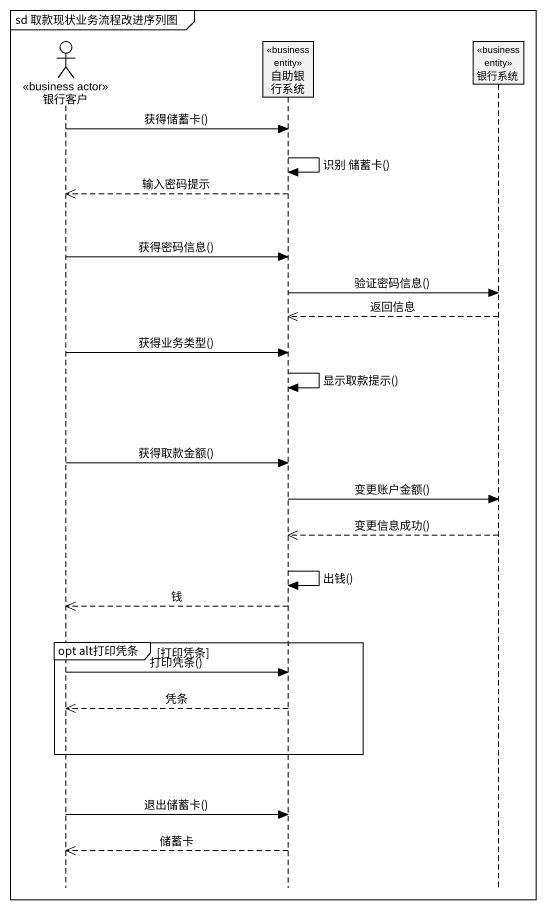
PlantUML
@startuml
mainframe sd 取款现状业务流程改进序列图
hide footbox
actor 银行客户 <<business actor>>
participant 自助银行系统 <<business entity>>
participant 银行系统 <<business entity>>

银行客户 -> 自助银行系统 : 获得储蓄卡()
自助银行系统 -> 自助银行系统 : 识别 储蓄卡()
自助银行系统 -->> 银行客户 : 输入密码提示
银行客户 -> 自助银行系统 : 获得密码信息()
自助银行系统 -> 银行系统 : 验证密码信息()
银行系统 -->> 自助银行系统 : 返回信息
银行客户 -> 自助银行系统 : 获得业务类型()
自助银行系统 -> 自助银行系统 : 显示取款提示()
银行客户 -> 自助银行系统 : 获得取款金额()
自助银行系统 -> 银行系统 : 变更账户金额()
银行系统 -->> 自助银行系统 : 变更信息成功()
自助银行系统 -> 自助银行系统 : 出钱()
自助银行系统 -->> 银行客户 : 钱
group opt alt打印凭条 [打印凭条]
  银行客户 -> 自助银行系统 : 打印凭条()
  自助银行系统 -->> 银行客户 : 凭条
end
银行客户 -> 自助银行系统 : 退出储蓄卡()
自助银行系统 -->> 银行客户 : 储蓄卡
@enduml
